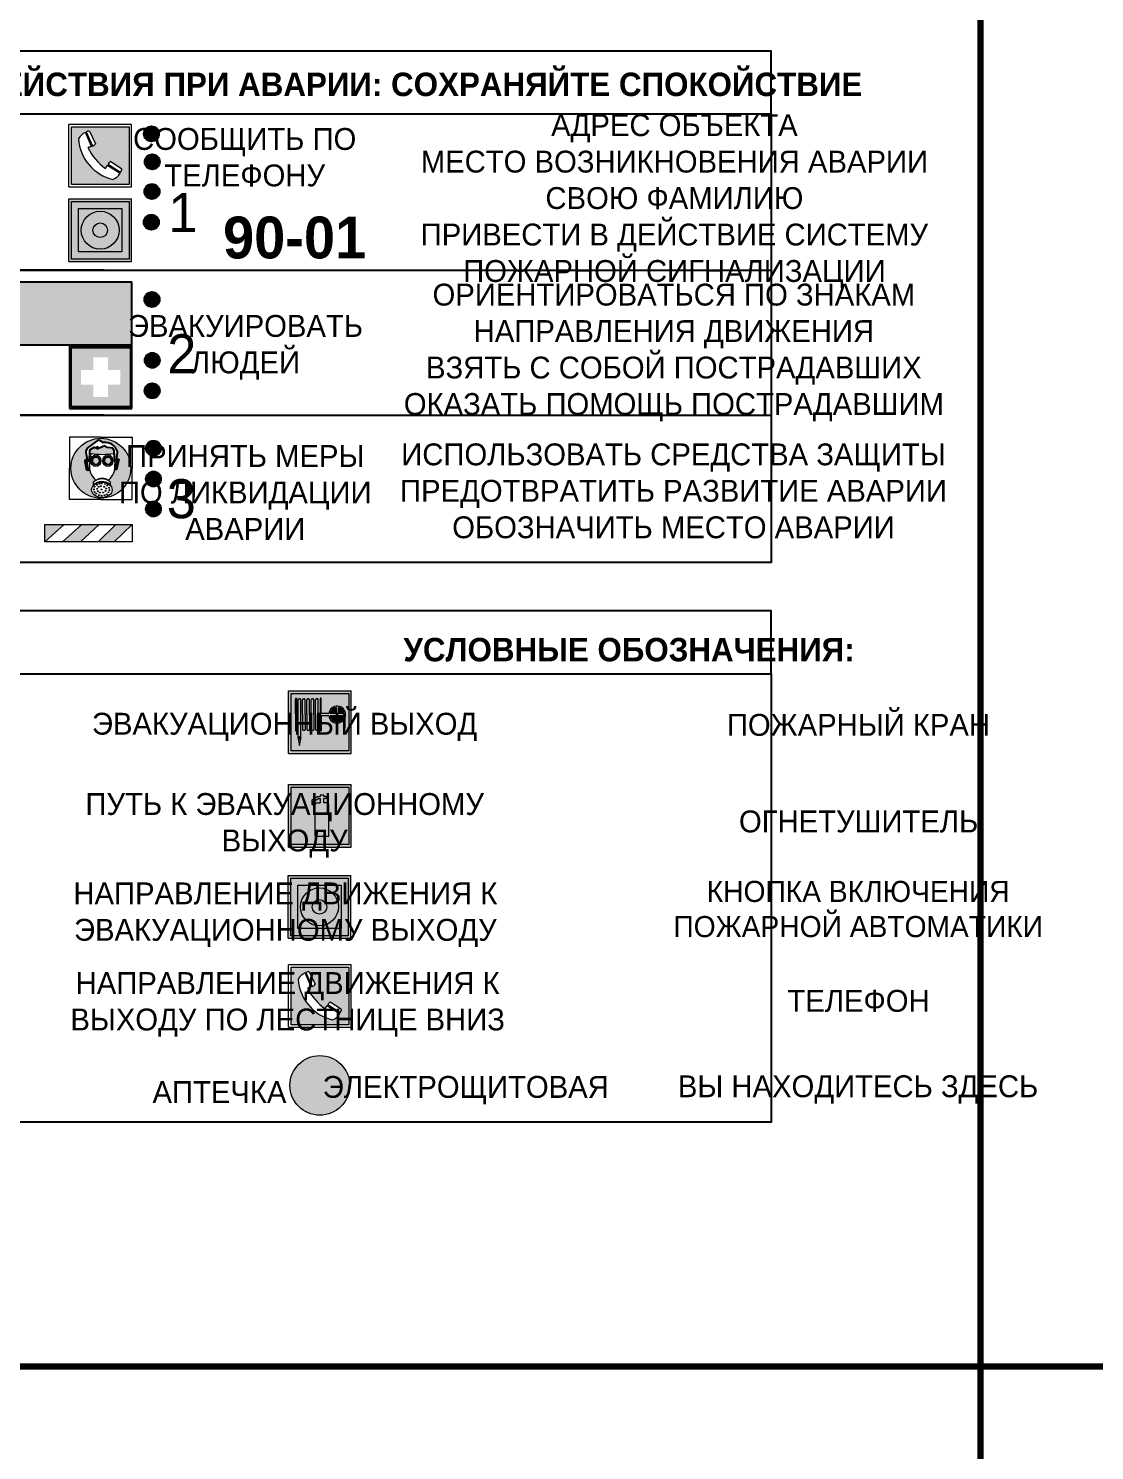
# Model space of a CAD drawing. Header units: millimetres. Extents: x 13114 to 67229, y 22859 to 38520.
# Drawn here: x 17636.8 to 17773.2, y 30883.4 to 31065.4 of the extents above; entities that cross this region are included whole.
import ezdxf

# ---------------------------------------------------------------- set-up
doc = ezdxf.new("R2010")
doc.units = ezdxf.units.MM
doc.styles.add('обычный', font='arial.ttf')

# ---------------------------------------------------------------- blocks, each defined once
blk = doc.blocks.new('A$C38D26F80')
h = blk.add_hatch(color=5)
h.dxf.hatch_style = 1
h.paths.add_polyline_path([(-8.77, -4.48, 1), (-0.19, -4.48, 1)])
h.paths.add_polyline_path([(-6.75, -3.58), (-6.75, -3.31), (-6.62, -3.22), (-6.5, -3.22), (-6.42, -3.3), (-6.39, -3.28), (-6.59, -2.23), (-6.59, -2.01), (-6.38, -1.58), (-4.76, -0.4), (-4.13, -0.79, -0.362848), (-2.1, -2.1, -0.201049), (-2.17, -2.48, 0.085434), (-2.26, -3.13), (-1.9, -3.16), (-2.25, -4.7), (-2.4, -4.59), (-2.43, -4.34), (-2.36, -4.34), (-2.14, -3.34), (-2.47, -3.42), (-2.58, -1.95), (-2.77, -1.58), (-3.58, -1.52), (-3.92, -1.26), (-5.05, -1.73), (-4.87, -1.39), (-5.41, -1.6), (-5.41, -1.46), (-6.13, -1.87), (-6.18, -3.5), (-6.56, -3.47), (-6.37, -4.59), (-6.16, -4.43), (-6.16, -4.66), (-6.36, -4.79), (-6.37, -4.8), (-6.51, -4.76)], flags=16)
h.paths.add_polyline_path([(-6.51, -4.76), (-6.36, -4.79), (-6.37, -4.8)], flags=0)
h.paths.add_polyline_path([(-5.92, -2.34, 0.089508), (-2.67, -2.35), (-2.48, -3.88, -0.268602), (-3.4, -6.18, 0.262449), (-5.2, -6.18, -0.268602), (-6.11, -3.88)], flags=16)
edge = h.paths.add_edge_path(flags=16)
edge.add_ellipse((-5.19, -3.41), major_axis=(0, 0.842), ratio=0.848992, start_angle=0, end_angle=360)
edge = h.paths.add_edge_path(flags=0)
edge.add_ellipse((-5.19, -3.39), major_axis=(0, 0.665), ratio=0.853798, start_angle=0, end_angle=360)
edge = h.paths.add_edge_path(flags=0)
edge.add_ellipse((-5.19, -3.4), major_axis=(0, 0.528), ratio=0.864094, start_angle=0, end_angle=360)
edge = h.paths.add_edge_path(flags=16)
edge.add_ellipse((-3.47, -3.4), major_axis=(0, 0.842), ratio=0.848992, start_angle=0, end_angle=360)
h.paths.add_polyline_path([(-3.13, -6.45), (-3.13, -6.84, 0.383174), (-5.57, -6.85), (-5.57, -6.49, -0.369952)], flags=16)
edge = h.paths.add_edge_path(flags=0)
edge.add_ellipse((-3.47, -3.39), major_axis=(0, 0.665), ratio=0.853798, start_angle=0, end_angle=360)
edge = h.paths.add_edge_path(flags=0)
edge.add_ellipse((-3.47, -3.4), major_axis=(0, 0.528), ratio=0.864094, start_angle=0, end_angle=360)
edge = h.paths.add_edge_path(flags=16)
edge.add_ellipse((-4.34, -7.57), major_axis=(-1.48, 0), ratio=0.744955, start_angle=0, end_angle=360)
h.paths.add_polyline_path([(-5.01, -6.85, -1), (-5.15, -6.85, -1)], flags=0)
h.paths.add_polyline_path([(-5.33, -7.14, -1), (-5.47, -7.14, -1)], flags=0)
h.paths.add_polyline_path([(-4.61, -6.71, -1), (-4.74, -6.71, -1)], flags=16)
h.paths.add_polyline_path([(-5.43, -7.51, -1), (-5.57, -7.51, -1)], flags=0)
h.paths.add_polyline_path([(-4.26, -6.67, -1), (-4.4, -6.67, -1)], flags=16)
h.paths.add_polyline_path([(-4.74, -7.14, -1), (-4.88, -7.14, -1)], flags=0)
h.paths.add_polyline_path([(-4.93, -7.43, -1), (-5.07, -7.43, -1)], flags=0)
h.paths.add_polyline_path([(-4.41, -7.07, -1), (-4.54, -7.07, -1)], flags=0)
h.paths.add_polyline_path([(-5.33, -7.87, -1), (-5.46, -7.87, -1)], flags=0)
h.paths.add_polyline_path([(-3.8, -6.71, -1), (-3.94, -6.71, -1)], flags=16)
h.paths.add_polyline_path([(-4.85, -7.78, -1), (-4.98, -7.78, -1)], flags=0)
h.paths.add_polyline_path([(-3.96, -7.14, -1), (-4.1, -7.14, -1)], flags=0)
h.paths.add_polyline_path([(-4.33, -7.53, -1), (-4.47, -7.53, -1)], flags=0)
h.paths.add_polyline_path([(-5.09, -8.12, -1), (-5.23, -8.12, -1)], flags=0)
h.paths.add_polyline_path([(-3.5, -6.94, -1), (-3.64, -6.94, -1)], flags=0)
h.paths.add_polyline_path([(-4.54, -7.97, -1), (-4.68, -7.97, -1)], flags=0)
h.paths.add_polyline_path([(-3.66, -7.39, -1), (-3.8, -7.39, -1)], flags=0)
h.paths.add_polyline_path([(-4.73, -8.35, -1), (-4.86, -8.35, -1)], flags=0)
h.paths.add_polyline_path([(-4.09, -7.96, -1), (-4.23, -7.96, -1)], flags=0)
h.paths.add_polyline_path([(-3.77, -7.74, -1), (-3.91, -7.74, -1)], flags=0)
h.paths.add_polyline_path([(-3.22, -7.27, -1), (-3.35, -7.27, -1)], flags=0)
h.paths.add_polyline_path([(-4.34, -8.4, -1), (-4.47, -8.4, -1)], flags=0)
h.paths.add_polyline_path([(-3.16, -7.61, -1), (-3.3, -7.61, -1)], flags=0)
h.paths.add_polyline_path([(-3.9, -8.35, -1), (-4.04, -8.35, -1)], flags=0)
h.paths.add_polyline_path([(-3.32, -7.91, -1), (-3.46, -7.91, -1)], flags=0)
h.paths.add_polyline_path([(-3.55, -8.23, -1), (-3.69, -8.23, -1)], flags=0)
at = {"color": 5, "lineweight": 5}
for p, q in [((-4.48, 0), (-8.96, 0)), ((-8.96, 0), (-8.96, -4.48)), ((-4.48, 0), (0, 0)), ((0, 0), (0, -4.48)), ((-6.59, -2.01), (-6.38, -1.58)), ((-6.59, -2.23), (-6.59, -2.01)), ((-6.38, -1.58), (-4.76, -0.4)), ((-6.13, -1.87), (-6.18, -3.5)), ((-5.41, -1.46), (-6.13, -1.87)), ((-4.87, -1.39), (-5.41, -1.6)), ((-5.41, -1.6), (-5.41, -1.46)), ((-3.92, -1.26), (-5.05, -1.73)), ((-5.05, -1.73), (-4.87, -1.39)), ((-4.76, -0.4), (-4.13, -0.79)), ((-3.58, -1.52), (-3.92, -1.26)), ((-2.77, -1.58), (-3.58, -1.52)), ((-2.58, -1.95), (-2.77, -1.58)), ((-2.47, -3.42), (-2.58, -1.95)), ((-6.75, -3.31), (-6.62, -3.22)), ((-6.75, -3.58), (-6.75, -3.31)), ((-6.51, -4.76), (-6.75, -3.58)), ((-6.62, -3.22), (-6.5, -3.22)), ((-6.39, -3.28), (-6.59, -2.23)), ((-6.18, -3.5), (-6.56, -3.47)), ((-6.56, -3.47), (-6.37, -4.59)), ((-6.5, -3.22), (-6.42, -3.3)), ((-6.42, -3.3), (-6.39, -3.28)), ((-5.92, -2.34), (-6.11, -3.88)), ((-2.67, -2.34), (-2.48, -3.88)), ((-2.14, -3.34), (-2.47, -3.42)), ((-2.36, -4.34), (-2.14, -3.34)), ((-1.9, -3.16), (-2.26, -3.13)), ((-2.25, -4.7), (-1.9, -3.16)), ((-8.96, -8.96), (-8.96, -4.48)), ((-6.37, -4.8), (-6.51, -4.76)), ((-6.37, -4.59), (-6.16, -4.43)), ((-6.16, -4.66), (-6.37, -4.8)), ((-6.16, -4.43), (-6.16, -4.66)), ((-2.43, -4.34), (-2.4, -4.59)), ((-2.43, -4.34), (-2.36, -4.34)), ((-2.4, -4.59), (-2.25, -4.7)), ((0, -8.96), (0, -4.48)), ((-5.57, -6.49), (-5.57, -6.85)), ((-3.13, -6.45), (-3.13, -6.84)), ((-4.48, -8.96), (-8.96, -8.96)), ((-4.48, -8.96), (0, -8.96))]:
    blk.add_line(p, q, dxfattribs=at)
at = {"color": 5}
for p, q in [((-6.59, -2.01), (-6.38, -1.58)), ((-6.59, -2.23), (-6.59, -2.01)), ((-6.38, -1.58), (-4.76, -0.4)), ((-6.13, -1.87), (-6.18, -3.5)), ((-5.41, -1.46), (-6.13, -1.87)), ((-4.87, -1.39), (-5.41, -1.6)), ((-5.41, -1.6), (-5.41, -1.46)), ((-3.92, -1.26), (-5.05, -1.73)), ((-5.05, -1.73), (-4.87, -1.39)), ((-4.76, -0.4), (-4.13, -0.79)), ((-3.58, -1.52), (-3.92, -1.26)), ((-2.77, -1.58), (-3.58, -1.52)), ((-2.58, -1.95), (-2.77, -1.58)), ((-2.47, -3.42), (-2.58, -1.95)), ((-6.75, -3.31), (-6.62, -3.22)), ((-6.75, -3.58), (-6.75, -3.31)), ((-6.51, -4.76), (-6.75, -3.58)), ((-6.62, -3.22), (-6.5, -3.22)), ((-6.39, -3.28), (-6.59, -2.23)), ((-6.18, -3.5), (-6.56, -3.47)), ((-6.56, -3.47), (-6.37, -4.59)), ((-6.5, -3.22), (-6.42, -3.3)), ((-6.42, -3.3), (-6.39, -3.28)), ((-2.14, -3.34), (-2.47, -3.42)), ((-2.36, -4.34), (-2.14, -3.34)), ((-2.26, -3.13), (-1.9, -3.16)), ((-1.9, -3.16), (-2.25, -4.7)), ((-6.37, -4.8), (-6.51, -4.76)), ((-6.36, -4.79), (-6.51, -4.76)), ((-6.37, -4.59), (-6.16, -4.43)), ((-6.16, -4.66), (-6.37, -4.8)), ((-6.16, -4.66), (-6.36, -4.79)), ((-6.16, -4.43), (-6.16, -4.66)), ((-2.4, -4.59), (-2.43, -4.34)), ((-2.43, -4.34), (-2.36, -4.34)), ((-2.25, -4.7), (-2.4, -4.59))]:
    blk.add_line(p, q, dxfattribs=at)
at = {"color": 5, "lineweight": 5}
for centre, radius in [((-4.48, -4.48), 4.29), ((-5.5, -7.51), 0.0678), ((-5.4, -7.14), 0.0678), ((-5.4, -7.87), 0.0678), ((-5.16, -8.12), 0.0678), ((-5.08, -6.85), 0.0678), ((-5, -7.43), 0.0678), ((-4.91, -7.78), 0.0678), ((-4.81, -7.14), 0.0678), ((-4.67, -6.71), 0.0678), ((-4.61, -7.97), 0.0678), ((-4.47, -7.07), 0.0678), ((-4.4, -7.53), 0.0678), ((-4.33, -6.67), 0.0678), ((-4.16, -7.96), 0.0678), ((-4.03, -7.14), 0.0678), ((-3.87, -6.71), 0.0678), ((-3.84, -7.74), 0.0678), ((-3.73, -7.39), 0.0678), ((-3.57, -6.94), 0.0678), ((-3.39, -7.91), 0.0678), ((-3.28, -7.27), 0.0678), ((-3.23, -7.61), 0.0678), ((-4.79, -8.35), 0.0678), ((-4.4, -8.4), 0.0678), ((-3.97, -8.35), 0.0678), ((-3.62, -8.23), 0.0678)]:
    blk.add_circle(centre, radius, dxfattribs=at)
at = {"color": 5}
for centre, radius, start, end in [((-3.89, -2.66), 1.88, 17.387, 97.1599), ((-0.35, -3.07), 1.91, 162.2553, 181.7878), ((-2.6, -2.2), 0.511, 326.3906, 11.8614)]:
    blk.add_arc(centre, radius, start, end, dxfattribs=at)
at = {"color": 5, "lineweight": 5}
for centre, radius, start, end in [((-3.66, -4.24), 2.47, 171.573, 231.7124), ((-4.28, 6.66), 9.15, 259.6987, 280.1569), ((-4.93, -4.24), 2.47, 308.2876, 8.427), ((-0.47, -3.05), 1.79, 161.5846, 182.4584), ((-2.6, -2.2), 0.513, 326.4781, 11.7739), ((-4.33, -7.88), 1.87, 50.358, 131.5662), ((-4.3, -7.78), 1.83, 60.5889, 119.4111), ((-4.34, -8.2), 1.82, 48.4943, 132.3565)]:
    blk.add_arc(centre, radius, start, end, dxfattribs=at)
for centre, major_axis, ratio in [((-5.19, -3.41), (0, 0.842), 0.848992), ((-5.19, -3.39), (0, 0.665), 0.853798), ((-5.19, -3.4), (0, 0.528), 0.864094), ((-3.47, -3.4), (0, 0.842), 0.848992), ((-3.47, -3.39), (0, 0.665), 0.853798), ((-3.47, -3.4), (0, 0.528), 0.864094), ((-4.34, -7.57), (-1.48, 0), 0.744955)]:
    blk.add_ellipse(centre, major_axis=major_axis, ratio=ratio, dxfattribs=at)
blk = doc.blocks.new('A$C47DD6509')
at = {"lineweight": 5}
for points in [[(-8.69, 0), (-11.19, 0), (-11.19, -2.22)], [(-4.22, 0), (-6.45, 0), (-8.91, -2.22), (-6.61, -2.22)], [(0, 0), (-2.09, 0), (-4.36, -2.22), (-2.29, -2.22)]]:
    blk.add_hatch(color=242, dxfattribs=at).paths.add_polyline_path(points)
at = {"color": 242, "lineweight": 5}
for p, q in [((-11.19, -2.22), (-8.69, 0)), ((-11.19, -2.22), (-11.19, 0)), ((-11.19, 0), (-8.69, 0)), ((-11.19, 0), (0, 0)), ((-8.91, -2.22), (-6.45, 0)), ((-6.61, -2.22), (-4.22, 0)), ((-4.36, -2.22), (-2.09, 0)), ((-2.29, -2.22), (0, 0)), ((0, 0), (0, -2.22)), ((0, -2.22), (-11.19, -2.22))]:
    blk.add_line(p, q, dxfattribs=at)
blk = doc.blocks.new('A$C32E8229D')
at = {"true_color": 0xffffff}
blk.add_hatch(color=7, dxfattribs=at).paths.add_polyline_path([(0, 0), (0, -8), (16, -8), (16, 0)])
h = blk.add_hatch(color=126)
h.paths.add_polyline_path([(0.2, -0.2), (15.8, -0.2), (15.8, -7.8), (0.2, -7.8)])
h.paths.add_polyline_path([(13.49, -2.05), (12.08, -2.05), (11.37, -2.63, 0.162397), (11.29, -2.84), (11.29, -3.63), (10.35, -3.63), (10.35, -4.05), (11.68, -4.05), (11.68, -3.48), (12.26, -4.28), (11.29, -5.1), (11.29, -6.78), (11.85, -6.78), (11.85, -5.44), (12.8, -4.64), (12.8, -5.94), (14.46, -5.94), (14.46, -5.39), (13.45, -5.39), (13.45, -3.97), (12.46, -2.59), (13.15, -2.59), (13.69, -3.34), (14.18, -3)], flags=16)
h.paths.add_polyline_path([(10.74, -1.82, 1), (11.8, -1.82, 1)], flags=16)
h.paths.add_polyline_path([(9.39, -3.59), (5.99, -3.59), (6.56, -3.03), (5.91, -3.03), (5.1, -3.83), (5.91, -4.64), (6.56, -4.64), (5.99, -4.09), (9.39, -4.09)], flags=16)
h.paths.add_polyline_path([(4.29, -1.08), (1.72, -1.08), (1.72, -6.6), (4.29, -6.6)], flags=16)
at = {"color": 126}
blk.add_lwpolyline([(16, -8), (0, -8), (0, 0), (16, 0)], close=True, dxfattribs=at)
blk = doc.blocks.new('A$C18900ED3')
h = blk.add_hatch(color=126)
h.paths.add_polyline_path([(-0.18, -0.18), (-7.02, -0.18), (-7.02, -7.02), (-0.18, -7.02)])
h.paths.add_polyline_path([(-5.89, -4.46), (-5.89, -2.77), (-4.46, -2.77), (-4.46, -1.31), (-2.77, -1.31), (-2.77, -2.77), (-1.33, -2.77), (-1.33, -4.46), (-2.77, -4.46), (-2.77, -5.89), (-4.46, -5.89), (-4.46, -4.46)], flags=16)
at = {"color": 126}
for p, q in [((-7.2, 0), (-7.2, -7.2)), ((0, 0), (-7.2, 0)), ((0, -7.2), (0, 0)), ((-7.02, -7.02), (-7.02, -0.18)), ((-7.02, -0.18), (-0.18, -0.18)), ((-0.18, -0.18), (-0.18, -7.02)), ((-7.2, -7.2), (0, -7.2)), ((-0.18, -7.02), (-7.02, -7.02))]:
    blk.add_line(p, q, dxfattribs=at)
blk = doc.blocks.new('A$C456E1F9C')
at = {"lineweight": 5}
h = blk.add_hatch(color=242, dxfattribs=at)
h.paths.add_polyline_path([(0.51, -1.47), (0.51, -13.26), (12.29, -13.26), (12.29, -1.47)])
h.paths.add_polyline_path([(5.42, -4.95, -0.254479), (4.78, -5.4), (3.52, -2.53, -0.209735), (4.23, -2.4)], flags=16)
h.paths.add_polyline_path([(8.53, -8.6), (10.87, -10.17), (10.54, -10.76), (8.03, -9.13, -0.192251)], flags=16)
h.paths.add_polyline_path([(4.61, -5.49, 0.005518), (3.87, -5.72, 0.128647), (7.49, -10.01, 0.00809), (7.83, -9.33), (10.47, -10.97, -0.16736), (8.99, -12.25, -0.327862), (1.95, -3.95, -0.166952), (3.36, -2.62)], flags=16)
at = {"color": 242, "lineweight": 5}
for p, q in [((0, -13.77), (0, -0.97)), ((12.8, -0.97), (0, -0.97)), ((4.61, -5.49), (3.36, -2.62)), ((3.52, -2.53), (4.78, -5.4)), ((4.23, -2.4), (5.42, -4.95)), ((12.8, -13.77), (12.8, -0.97)), ((10.81, -10.12), (8.53, -8.6)), ((7.83, -9.33), (10.47, -10.97)), ((8.03, -9.13), (10.54, -10.76)), ((10.54, -10.76), (10.8, -10.3)), ((10.8, -10.3), (10.81, -10.12)), ((0, -13.77), (12.8, -13.77))]:
    blk.add_line(p, q, dxfattribs=at)
blk.add_lwpolyline([(0.51, -1.47), (12.29, -1.47), (12.29, -13.26), (0.51, -13.26)], close=True, dxfattribs=at)
for centre, radius, start, end in [((4.59, -5.34), 2.99, 114.2845, 152.1974), ((4.02, -3.27), 0.891, 76.3284, 123.7092), ((11.12, -3.31), 9.19, 183.9915, 256.6009), ((14.98, -39.1), 35.17, 107.1487, 108.4135), ((13.86, -0.94), 11.08, 205.5536, 234.8762), ((4.68, -4.59), 0.824, 276.9621, 334.0723), ((8.94, -9.5), 0.989, 114.4092, 157.9388), ((-13.31, 0.8), 23.44, 332.5487, 334.4027), ((7.87, -9.46), 3, 291.9291, 329.9329)]:
    blk.add_arc(centre, radius, start, end, dxfattribs=at)
blk = doc.blocks.new('A$C54414219')
at = {"true_color": 0xffffff}
h = blk.add_hatch(color=7, dxfattribs=at)
h.paths.add_polyline_path([(2.39, -9.45), (2.39, -18.3), (11.23, -18.3), (11.23, -9.45)], flags=0)
h.paths.add_polyline_path([(10.71, -13.87, -1), (2.92, -13.87, -1)], flags=0)
h.paths.add_polyline_path([(8.3, -13.87, -1), (5.33, -13.87, -1)], flags=0)
h.paths.add_polyline_path([(0.41, -7.47), (0.41, -20.27), (13.21, -20.27), (13.21, -7.47)])
h.paths.add_polyline_path([(0.92, -19.77), (12.71, -19.77), (12.71, -7.98), (0.92, -7.98)], flags=16)
h.paths.add_polyline_path([(11.23, -9.45), (11.23, -18.3), (2.39, -18.3), (2.39, -9.45)], flags=0)
at = {"lineweight": 5}
h = blk.add_hatch(color=242, dxfattribs=at)
h.paths.add_polyline_path([(12.71, -7.98), (0.92, -7.98), (0.92, -19.77), (12.71, -19.77)])
h.paths.add_polyline_path([(11.23, -18.3), (2.39, -18.3), (2.39, -9.45), (11.23, -9.45)], flags=16)
h.paths.add_polyline_path([(10.71, -13.87, -1), (2.92, -13.87, -1)], flags=0)
h.paths.add_polyline_path([(8.3, -13.87, -1), (5.33, -13.87, -1)], flags=0)
at = {"true_color": 0xffffff}
h = blk.add_hatch(color=7, dxfattribs=at)
h.paths.add_polyline_path([(2.39, -9.45), (2.39, -18.3), (11.23, -18.3), (11.23, -9.45)])
h.paths.add_polyline_path([(10.71, -13.87, -1), (2.92, -13.87, -1)], flags=16)
h.paths.add_polyline_path([(8.3, -13.87, -1), (5.33, -13.87, -1)], flags=0)
at = {"lineweight": 5}
h = blk.add_hatch(color=242, dxfattribs=at)
h.paths.add_polyline_path([(2.92, -13.87, 1), (10.71, -13.87, 1)])
h.paths.add_polyline_path([(8.3, -13.87, -1), (5.33, -13.87, -1)], flags=16)
at = {"color": 242, "lineweight": 5}
for p, q in [((0.41, -20.27), (0.41, -7.47)), ((0.41, -7.47), (13.21, -7.47)), ((0.41, -7.47), (13.21, -7.47)), ((13.21, -20.27), (13.21, -7.47)), ((0.41, -20.27), (13.21, -20.27))]:
    blk.add_line(p, q, dxfattribs=at)
for points in [[(0.92, -7.98), (12.71, -7.98), (12.71, -19.77), (0.92, -19.77)], [(2.39, -9.45), (11.23, -9.45), (11.23, -18.3), (2.39, -18.3)]]:
    blk.add_lwpolyline(points, close=True, dxfattribs=at)
for radius in [3.89, 1.49]:
    blk.add_circle((6.81, -13.87), radius, dxfattribs=at)
blk = doc.blocks.new('A$C37112FD5')
at = {"true_color": 0xf5f5ff}
h = blk.add_hatch(color=7, dxfattribs=at)
h.dxf.hatch_style = 1
h.paths.add_polyline_path([(12.8, -7.4), (0, -7.4), (0, -20.2), (12.8, -20.2)])
h.paths.add_polyline_path([(12.29, -7.91), (12.29, -19.69), (0.51, -19.69), (0.51, -7.91)], flags=16)
h.paths.add_polyline_path([(4.98, -9.04, -0.42597), (5.17, -9.22), (5.17, -12.25), (5.17, -15.29, -0.432244), (4.98, -15.47), (4.83, -15.47, -0.42597), (4.64, -15.29), (4.64, -12.25), (4.64, -9.22, -0.432244), (4.83, -9.04)], flags=0)
h.paths.add_polyline_path([(4.28, -9.22), (4.28, -12.25), (4.28, -15.29, -0.432244), (4.09, -15.47), (3.94, -15.47, -0.42597), (3.75, -15.29), (3.75, -12.25), (3.75, -9.22, -0.432244), (3.94, -9.04), (4.09, -9.04, -0.42597)], flags=0)
h.paths.add_polyline_path([(5.72, -9.04), (5.87, -9.04, -0.42597), (6.06, -9.22), (6.06, -12.25), (6.06, -15.29, -0.432244), (5.87, -15.47), (5.72, -15.47, -0.42597), (5.53, -15.29), (5.53, -12.25), (5.53, -9.22, -0.432244)], flags=0)
h.paths.add_polyline_path([(6.42, -8.9), (6.5, -8.9, -0.42597), (6.69, -9.08), (6.69, -12.03), (8.21, -12.03, -15.824349), (8.21, -12.47), (6.69, -12.47), (6.69, -15.42, -0.432244), (6.5, -15.6), (6.42, -15.6)], flags=0)
h.paths.add_polyline_path([(3.39, -9.22), (3.39, -12.25), (3.39, -15.29, -0.432244), (3.2, -15.47), (3.05, -15.47, -0.42597), (2.85, -15.29), (2.85, -12.25), (2.85, -9.22, -0.432244), (3.05, -9.04), (3.2, -9.04, -0.42597)], flags=0)
h.paths.add_polyline_path([(2.5, -9.22), (2.5, -16.71), (1.96, -16.71), (1.96, -9.22, -0.432244), (2.15, -9.04), (2.31, -9.04, -0.42597)], flags=0)
h.paths.add_polyline_path([(1.61, -8.9), (1.61, -15.6), (1.57, -15.6, -0.42597), (1.37, -15.42), (1.37, -12.03), (1.37, -9.09, -0.432244), (1.57, -8.9)], flags=0)
h.paths.add_polyline_path([(9.76, -10.81), (9.76, -12.03), (8.49, -12.03, -0.336371)], flags=0)
h.paths.add_polyline_path([(8.49, -12.47), (9.76, -12.47), (9.76, -13.7, -0.336371)], flags=0)
h.paths.add_polyline_path([(10.11, -10.81, -0.336371), (11.38, -12.03), (10.11, -12.03)], flags=0)
h.paths.add_polyline_path([(10.11, -12.47), (11.38, -12.47, -0.336371), (10.11, -13.7)], flags=0)
h.paths.add_polyline_path([(2.5, -16.84), (2.5, -17.05), (1.97, -17.05), (1.97, -16.84)], flags=0)
h.paths.add_polyline_path([(2.5, -17.24, -0.033778), (2.24, -18.6, -0.033778), (1.97, -17.24)], flags=0)
h = blk.add_hatch(color=242)
h.dxf.hatch_style = 1
h.paths.add_polyline_path([(12.29, -7.91), (0.51, -7.91), (0.51, -19.69), (12.29, -19.69)])
h.paths.add_polyline_path([(6.42, -15.6), (6.42, -8.9), (6.5, -8.9, -0.42597), (6.69, -9.08), (6.69, -12.03), (8.21, -12.03, -15.824349), (8.21, -12.47), (6.69, -12.47), (6.69, -15.42, -0.432244), (6.5, -15.6)], flags=16)
h.paths.add_polyline_path([(5.87, -15.47), (5.72, -15.47, -0.42597), (5.53, -15.29), (5.53, -12.25), (5.53, -9.22, -0.432244), (5.72, -9.04), (5.87, -9.04, -0.42597), (6.06, -9.22), (6.06, -12.25), (6.06, -15.29, -0.432244)], flags=16)
h.paths.add_polyline_path([(4.98, -15.47), (4.83, -15.47, -0.42597), (4.64, -15.29), (4.64, -12.25), (4.64, -9.22, -0.432244), (4.83, -9.04), (4.98, -9.04, -0.42597), (5.17, -9.22), (5.17, -12.25), (5.17, -15.29, -0.432244)], flags=16)
h.paths.add_polyline_path([(4.09, -15.47), (3.94, -15.47, -0.42597), (3.75, -15.29), (3.75, -12.25), (3.75, -9.22, -0.432244), (3.94, -9.04), (4.09, -9.04, -0.42597), (4.28, -9.22), (4.28, -12.25), (4.28, -15.29, -0.432244)], flags=16)
h.paths.add_polyline_path([(3.2, -15.47), (3.05, -15.47, -0.42597), (2.85, -15.29), (2.85, -12.25), (2.85, -9.22, -0.432244), (3.05, -9.04), (3.2, -9.04, -0.42597), (3.39, -9.22), (3.39, -12.25), (3.39, -15.29, -0.432244)], flags=16)
h.paths.add_polyline_path([(2.5, -17.05), (1.97, -17.05), (1.97, -16.84), (2.5, -16.84)], flags=16)
h.paths.add_polyline_path([(2.5, -17.24, -0.033778), (2.24, -18.6, -0.033778), (1.97, -17.24)], flags=16)
h.paths.add_polyline_path([(2.5, -16.71), (1.96, -16.71), (1.96, -9.22, -0.432244), (2.15, -9.04), (2.31, -9.04, -0.42597), (2.5, -9.22)], flags=16)
h.paths.add_polyline_path([(1.61, -15.6), (1.57, -15.6, -0.42597), (1.37, -15.42), (1.37, -12.03), (1.37, -9.09, -0.432244), (1.57, -8.9), (1.61, -8.9)], flags=16)
h.paths.add_polyline_path([(8.49, -12.47), (9.76, -12.47), (9.76, -13.7, -0.336371)], flags=0)
h.paths.add_polyline_path([(10.11, -13.7), (10.11, -12.47), (11.38, -12.47, -0.336371)], flags=0)
h.paths.add_polyline_path([(8.49, -12.03, -0.336371), (9.76, -10.81), (9.76, -12.03)], flags=0)
h.paths.add_polyline_path([(10.11, -12.03), (10.11, -10.81, -0.336371), (11.38, -12.03)], flags=0)
h = blk.add_hatch(color=7, dxfattribs=at)
h.dxf.hatch_style = 1
h.paths.add_polyline_path([(1.61, -8.9), (1.57, -8.9, 0.432244), (1.37, -9.09), (1.37, -12.03), (1.37, -15.42, 0.42597), (1.57, -15.6), (1.61, -15.6)])
h.paths.add_polyline_path([(2.5, -9.22, 0.42597), (2.31, -9.04), (2.15, -9.04, 0.432244), (1.96, -9.22), (1.96, -16.71), (2.5, -16.71)])
h.paths.add_polyline_path([(2.5, -16.84), (1.97, -16.84), (1.97, -17.05), (2.5, -17.05)])
h.paths.add_polyline_path([(2.5, -17.24), (1.97, -17.24, 0.033778), (2.24, -18.6, 0.033778)])
h.paths.add_polyline_path([(3.39, -12.25), (3.39, -9.22, 0.42597), (3.2, -9.04), (3.05, -9.04, 0.432244), (2.85, -9.22), (2.85, -12.25), (2.85, -15.29, 0.42597), (3.05, -15.47), (3.2, -15.47, 0.432244), (3.39, -15.29)])
h.paths.add_polyline_path([(4.28, -12.25), (4.28, -9.22, 0.42597), (4.09, -9.04), (3.94, -9.04, 0.432244), (3.75, -9.22), (3.75, -12.25), (3.75, -15.29, 0.42597), (3.94, -15.47), (4.09, -15.47, 0.432244), (4.28, -15.29)])
h.paths.add_polyline_path([(5.17, -12.25), (5.17, -9.22, 0.42597), (4.98, -9.04), (4.83, -9.04, 0.432244), (4.64, -9.22), (4.64, -12.25), (4.64, -15.29, 0.42597), (4.83, -15.47), (4.98, -15.47, 0.432244), (5.17, -15.29)])
h.paths.add_polyline_path([(6.06, -12.25), (6.06, -9.22, 0.42597), (5.87, -9.04), (5.72, -9.04, 0.432244), (5.53, -9.22), (5.53, -12.25), (5.53, -15.29, 0.42597), (5.72, -15.47), (5.87, -15.47, 0.432244), (6.06, -15.29)])
h.paths.add_polyline_path([(6.69, -12.47), (8.21, -12.47, 15.824349), (8.21, -12.03), (6.69, -12.03), (6.69, -9.08, 0.42597), (6.5, -8.9), (6.42, -8.9), (6.42, -15.6), (6.5, -15.6, 0.432244), (6.69, -15.42)])
h.paths.add_polyline_path([(8.49, -12.47), (9.76, -12.47), (9.76, -13.7, -0.336371)], flags=16)
h.paths.add_polyline_path([(8.49, -12.03, -0.336371), (9.76, -10.81), (9.76, -12.03)], flags=16)
h.paths.add_polyline_path([(10.11, -12.47), (11.38, -12.47, -0.336371), (10.11, -13.7)], flags=16)
h.paths.add_polyline_path([(10.11, -12.03), (10.11, -10.81, -0.336371), (11.38, -12.03)], flags=16)
h = blk.add_hatch(color=242)
h.dxf.hatch_style = 1
h.paths.add_polyline_path([(9.76, -10.81, 0.336371), (8.49, -12.03), (9.76, -12.03)])
h.paths.add_polyline_path([(10.11, -10.81), (10.11, -12.03), (11.38, -12.03, 0.336371)])
h.paths.add_polyline_path([(11.38, -12.47), (10.11, -12.47), (10.11, -13.7, 0.336371)])
h.paths.add_polyline_path([(9.76, -12.47), (8.49, -12.47, 0.336371), (9.76, -13.7)])
at = {"color": 242, "lineweight": 5}
for p, q in [((0, -20.2), (0, -7.4)), ((0, -7.4), (12.8, -7.4)), ((12.8, -20.2), (12.8, -7.4)), ((1.37, -12.03), (1.37, -9.08)), ((1.57, -8.9), (1.61, -8.9)), ((1.61, -8.9), (1.61, -15.6)), ((1.96, -16.71), (1.96, -9.22)), ((2.15, -9.04), (2.31, -9.04)), ((2.5, -16.71), (2.5, -9.22)), ((2.85, -12.25), (2.85, -9.22)), ((3.05, -9.04), (3.2, -9.04)), ((3.39, -12.25), (3.39, -9.22)), ((3.75, -12.25), (3.75, -9.22)), ((3.94, -9.04), (4.09, -9.04)), ((4.28, -12.25), (4.28, -9.22)), ((4.64, -12.25), (4.64, -9.22)), ((4.83, -9.04), (4.98, -9.04)), ((5.17, -12.25), (5.17, -9.22)), ((5.53, -12.25), (5.53, -9.22)), ((5.72, -9.04), (5.87, -9.04)), ((6.06, -12.25), (6.06, -9.22)), ((6.42, -8.9), (6.42, -15.6)), ((6.5, -8.9), (6.42, -8.9)), ((6.69, -12.03), (6.69, -9.08)), ((9.76, -10.81), (9.76, -12.03)), ((10.11, -10.81), (10.11, -12.03)), ((1.37, -12.03), (1.37, -15.42)), ((2.85, -12.25), (2.85, -15.29)), ((3.39, -12.25), (3.39, -15.29)), ((3.75, -12.25), (3.75, -15.29)), ((4.28, -12.25), (4.28, -15.29)), ((4.64, -12.25), (4.64, -15.29)), ((5.17, -12.25), (5.17, -15.29)), ((5.53, -12.25), (5.53, -15.29)), ((6.06, -12.25), (6.06, -15.29)), ((8.21, -12.03), (6.69, -12.03)), ((8.21, -12.47), (6.69, -12.47)), ((6.69, -12.47), (6.69, -15.42)), ((9.76, -12.03), (8.49, -12.03)), ((9.76, -12.47), (8.49, -12.47)), ((9.76, -12.47), (9.76, -13.7)), ((11.38, -12.03), (10.11, -12.03)), ((11.38, -12.47), (10.11, -12.47)), ((10.11, -12.47), (10.11, -13.7)), ((1.57, -15.6), (1.61, -15.6)), ((1.96, -16.71), (2.5, -16.71)), ((1.97, -16.84), (2.5, -16.84)), ((1.97, -17.05), (1.97, -16.84)), ((2.5, -17.05), (1.97, -17.05)), ((1.97, -17.24), (2.5, -17.24)), ((2.5, -16.84), (2.5, -17.05)), ((3.05, -15.47), (3.2, -15.47)), ((3.94, -15.47), (4.09, -15.47)), ((4.83, -15.47), (4.98, -15.47)), ((5.72, -15.47), (5.87, -15.47)), ((6.42, -15.6), (6.5, -15.6)), ((0, -20.2), (12.8, -20.2))]:
    blk.add_line(p, q, dxfattribs=at)
blk.add_lwpolyline([(0.51, -7.91), (12.29, -7.91), (12.29, -19.69), (0.51, -19.69)], close=True, dxfattribs=at)
for centre, radius, start, end in [((1.56, -9.09), 0.182, 87.1027, 180.6071), ((2.15, -9.22), 0.182, 87.1027, 180.6071), ((2.32, -9.22), 0.182, 359.3929, 92.8973), ((3.04, -9.22), 0.182, 87.1027, 180.6071), ((3.21, -9.22), 0.182, 359.3929, 92.8973), ((3.93, -9.22), 0.182, 87.1027, 180.6071), ((4.1, -9.22), 0.182, 359.3929, 92.8973), ((4.82, -9.22), 0.182, 87.1027, 180.6071), ((4.99, -9.22), 0.182, 359.3929, 92.8973), ((5.71, -9.22), 0.182, 87.1027, 180.6071), ((5.88, -9.22), 0.182, 359.3929, 92.8973), ((6.51, -9.09), 0.182, 359.3929, 92.8973), ((9.93, -12.25), 1.74, 187.2319, 172.7681), ((9.93, -12.25), 1.46, 96.9927, 171.3585), ((9.93, -12.25), 1.46, 8.6415, 83.0073), ((9.93, -12.25), 1.46, 188.6415, 263.0073), ((9.93, -12.25), 1.46, 276.9927, 351.3585), ((1.56, -15.42), 0.182, 179.3929, 272.8973), ((12.17, -15.98), 10.27, 187.041, 194.7793), ((-7.7, -15.98), 10.27, 345.2207, 352.959), ((3.04, -15.29), 0.182, 179.3929, 272.8973), ((3.21, -15.29), 0.182, 267.1027, 0.6071), ((3.93, -15.29), 0.182, 179.3929, 272.8973), ((4.1, -15.29), 0.182, 267.1027, 0.6071), ((4.82, -15.29), 0.182, 179.3929, 272.8973), ((4.99, -15.29), 0.182, 267.1027, 0.6071), ((5.71, -15.29), 0.182, 179.3929, 272.8973), ((5.88, -15.29), 0.182, 267.1027, 0.6071), ((6.51, -15.42), 0.182, 267.1027, 0.6071)]:
    blk.add_arc(centre, radius, start, end, dxfattribs=at)
blk = doc.blocks.new('A$C7B8C2D5B')
at = {"lineweight": 0}
h = blk.add_hatch(color=5, dxfattribs=at)
h.dxf.hatch_style = 1
h.paths.add_polyline_path([(1.397, -3.024, 1), (-2.112, -3.024, 1)])
at = {"color": 5, "lineweight": 0}
blk.add_circle((-0.358, -3.024), 1.755, dxfattribs=at)
blk = doc.blocks.new('A$C3AD82952')
at = {"true_color": 0xf5f5ff}
h = blk.add_hatch(color=7, dxfattribs=at)
h.dxf.hatch_style = 1
h.paths.add_polyline_path([(8.21, 8.73, 0.414214), (7.89, 9.05), (7.22, 9.05), (7.22, 9.92), (7.59, 9.92, 1), (7.57, 10.36), (7.22, 10.36), (7.22, 10.6), (6.43, 10.6), (6.43, 10.36), (6.01, 10.36), (4.74, 9.59), (4.74, 8.69), (4.98, 8.73), (4.98, 9.26), (6.12, 9.91), (6.43, 9.91), (6.43, 9.05), (5.76, 9.05, 0.414214), (5.44, 8.73), (5.44, 2.2), (8.21, 2.2)], flags=0)
h.paths.add_polyline_path([(12.8, 12.8), (0, 12.8), (0, 0), (12.8, 0)])
h.paths.add_polyline_path([(0.51, 12.29), (12.29, 12.29), (12.29, 0.51), (0.51, 0.51)], flags=16)
h.paths.add_polyline_path([(4.74, 9.59), (6.01, 10.36), (6.43, 10.36), (6.43, 10.6), (7.22, 10.6), (7.22, 10.36), (7.59, 10.36, -0.94586), (7.59, 9.92), (7.22, 9.92), (7.22, 9.05), (7.89, 9.05, -0.414214), (8.21, 8.73), (8.21, 2.2), (5.44, 2.2), (5.44, 8.73, -0.414214), (5.76, 9.05), (6.43, 9.05), (6.43, 9.91), (6.12, 9.91), (4.98, 9.26), (4.98, 8.73), (4.74, 8.69)], flags=0)
h = blk.add_hatch(color=242)
h.dxf.hatch_style = 1
h.paths.add_polyline_path([(12.29, 12.29), (0.51, 12.29), (0.51, 0.51), (12.29, 0.51)])
h.paths.add_polyline_path([(4.74, 8.69), (4.74, 9.59), (6.01, 10.36), (6.43, 10.36), (6.43, 10.6), (7.22, 10.6), (7.22, 10.36), (7.59, 10.36, -0.94586), (7.59, 9.92), (7.22, 9.92), (7.22, 9.05), (7.89, 9.05, -0.414214), (8.21, 8.73), (8.21, 2.2), (5.44, 2.2), (5.44, 8.73, -0.414214), (5.76, 9.05), (6.43, 9.05), (6.43, 9.91), (6.12, 9.91), (4.98, 9.26), (4.98, 8.73)], flags=16)
h = blk.add_hatch(color=7, dxfattribs=at)
h.dxf.hatch_style = 1
h.paths.add_polyline_path([(8.21, 8.73, 0.414214), (7.89, 9.05), (7.22, 9.05), (7.22, 9.92), (7.59, 9.92, 1), (7.57, 10.36), (7.22, 10.36), (7.22, 10.6), (6.43, 10.6), (6.43, 10.36), (6.01, 10.36), (4.74, 9.59), (4.74, 8.69), (4.98, 8.73), (4.98, 9.26), (6.12, 9.91), (6.43, 9.91), (6.43, 9.05), (5.76, 9.05, 0.414214), (5.44, 8.73), (5.44, 2.2), (8.21, 2.2)])
at = {"color": 242, "lineweight": 5}
for p, q in [((0, 0), (0, 12.8)), ((0, 12.8), (12.8, 12.8)), ((12.8, 0), (12.8, 12.8)), ((6.01, 10.36), (4.74, 9.59)), ((4.74, 9.59), (4.74, 8.69)), ((4.98, 9.26), (6.12, 9.91)), ((4.98, 8.73), (4.98, 9.26)), ((5.76, 9.05), (6.43, 9.05)), ((6.01, 10.36), (6.43, 10.36)), ((6.12, 9.91), (6.43, 9.91)), ((7.22, 10.6), (6.43, 10.6)), ((6.43, 10.6), (6.43, 10.36)), ((6.43, 9.91), (6.43, 9.05)), ((7.22, 10.36), (7.22, 10.6)), ((7.59, 10.36), (7.22, 10.36)), ((7.22, 9.05), (7.22, 9.92)), ((7.59, 9.92), (7.22, 9.92)), ((7.89, 9.05), (7.22, 9.05)), ((4.74, 8.69), (4.98, 8.73)), ((5.44, 2.2), (5.44, 8.73)), ((8.21, 2.2), (8.21, 8.73)), ((0, 0), (12.8, 0)), ((5.44, 2.2), (8.21, 2.2))]:
    blk.add_line(p, q, dxfattribs=at)
blk.add_lwpolyline([(0.51, 12.29), (12.29, 12.29), (12.29, 0.51), (0.51, 0.51)], close=True, dxfattribs=at)
for centre, radius, start, end in [((5.76, 8.73), 0.32, 90, 180), ((7.58, 10.14), 0.223, 273.1875, 86.8125), ((7.89, 8.73), 0.32, 0, 90)]:
    blk.add_arc(centre, radius, start, end, dxfattribs=at)

msp = doc.modelspace()

# ---------------------------------------------------------------- hatches: boundary and pattern name
at = {"lineweight": 0}
h = msp.add_hatch(color=256, dxfattribs=at)
h.dxf.hatch_style = 1
h.paths.add_polyline_path([(17651.54, 31051.93, 1), (17653.47, 31051.93, 1)])
h = msp.add_hatch(color=256, dxfattribs=at)
h.dxf.hatch_style = 1
h.paths.add_polyline_path([(17651.64, 31048.35, 1), (17653.57, 31048.35, 1)])
h = msp.add_hatch(color=256, dxfattribs=at)
h.dxf.hatch_style = 1
h.paths.add_polyline_path([(17651.6, 31044.54, 1), (17653.53, 31044.54, 1)])
h = msp.add_hatch(color=256, dxfattribs=at)
h.dxf.hatch_style = 1
h.paths.add_polyline_path([(17651.52, 31040.61, 1), (17653.45, 31040.61, 1)])
h = msp.add_hatch(color=256, dxfattribs=at)
h.dxf.hatch_style = 1
h.paths.add_polyline_path([(17651.6, 31030.72, 1), (17653.54, 31030.72, 1)])
h = msp.add_hatch(color=256, dxfattribs=at)
h.dxf.hatch_style = 1
h.paths.add_polyline_path([(17651.65, 31022.94, 1), (17653.58, 31022.94, 1)])
h = msp.add_hatch(color=256, dxfattribs=at)
h.dxf.hatch_style = 1
h.paths.add_polyline_path([(17651.64, 31019.04, 1), (17653.57, 31019.04, 1)])
h = msp.add_hatch(color=256, dxfattribs=at)
h.dxf.hatch_style = 1
h.paths.add_polyline_path([(17651.8, 31011.68, 1), (17653.73, 31011.68, 1)])
h = msp.add_hatch(color=256, dxfattribs=at)
h.dxf.hatch_style = 1
h.paths.add_polyline_path([(17651.79, 31007.74, 1), (17653.72, 31007.74, 1)])
h = msp.add_hatch(color=256, dxfattribs=at)
h.dxf.hatch_style = 1
h.paths.add_polyline_path([(17651.79, 31003.91, 1), (17653.72, 31003.91, 1)])

# ---------------------------------------------------------------- linework, layer by layer
at = {"color": 1, "lineweight": 100}
for points in [[(17158.64, 31289.13), (17758.64, 31289.13), (17758.64, 30894.13), (17158.64, 30894.13)], [(17758.64, 31289.13), (18358.64, 31289.13), (18358.64, 30894.13), (17758.64, 30894.13)], [(17158.64, 30894.13), (17758.64, 30894.13), (17758.64, 30499.13), (17158.64, 30499.13)], [(17758.64, 30894.13), (18358.64, 30894.13), (18358.64, 30499.13), (17758.64, 30499.13)]]:
    msp.add_lwpolyline(points, close=True, dxfattribs=at)
for points in [[(17588.06, 31054.47), (17731.82, 31054.47), (17731.82, 31062.52), (17588.06, 31062.52)], [(17588.06, 31054.47), (17731.82, 31054.47), (17731.82, 30997.07), (17588.06, 30997.07)], [(17588.06, 30982.82), (17731.82, 30982.82), (17731.82, 30990.87), (17588.06, 30990.87)], [(17588.06, 30982.82), (17731.82, 30982.82), (17731.82, 30925.42), (17588.06, 30925.42)]]:
    msp.add_lwpolyline(points, close=True)
for points in [[(17646.47, 31034.47), (17588.06, 31034.47), (17731.82, 31034.47)], [(17646.47, 31015.9), (17588.06, 31015.9), (17731.82, 31015.9)]]:
    msp.add_lwpolyline(points)
for centre in [(17652.5, 31051.93), (17652.61, 31048.35), (17652.57, 31044.54), (17652.49, 31040.61), (17652.57, 31030.72), (17652.61, 31022.94), (17652.6, 31019.04), (17652.76, 31011.68), (17652.76, 31007.74), (17652.76, 31003.91)]:
    msp.add_circle(centre, 0.966)

# ---------------------------------------------------------------- block references
for name, p, xscale, yscale, zscale in [('A$C456E1F9C', (17641.95, 31053.75), 0.625, 0.625, 0.625), ('A$C54414219', (17641.69, 31048.26), 0.625, 0.625, 0.625), ('A$C18900ED3', (17650.01, 31024.79), 1.111111111007631, 1.111111111007631, 1.111111111007631), ('A$C38D26F80', (17650.03, 31013.12), 0.8928571427240968, 0.8928571427240968, 0.8928571427240968), ('A$C37112FD5', (17670.07, 30985.24), 0.6249984004534781, 0.6249984004534781, 0.6249984004534781), ('A$C3AD82952', (17670.07, 30960.63), 0.625, 0.625, 0.625), ('A$C54414219', (17669.76, 30961.64), 0.625, 0.625, 0.625), ('A$C456E1F9C', (17670.07, 30946.16), 0.625, 0.625, 0.625), ('A$C7B8C2D5B', (17674.84, 30936.7), 2.177419353276491, 2.177419353276491, 2.177419353276491)]:
    msp.add_blockref(name, p, dxfattribs=dict(xscale=xscale, yscale=yscale, zscale=zscale))
at = {"xscale": -1}
msp.add_blockref('A$C32E8229D', (17650.01, 31032.94), dxfattribs=at)
at = {"color": 242, "true_color": 0xc1121c}
msp.add_blockref('A$C47DD6509', (17650.03, 31001.91), dxfattribs=at)

# ---------------------------------------------------------------- texts
at = {"lineweight": 0, "attachment_point": 5, "style": 'обычный'}
for s, insert, char_height, width in [('{\\fProxima Nova Rg|b1|i0|c204|p2;ДЕЙСТВИЯ ПРИ АВАРИИ: СОХРАНЯЙТЕ СПОКОЙСТВИЕ\\H1.6644x; }', (17687, 31057.83), 3, 175.1736), ('\\pi-8.4,l8.4,t8.4;{\\fProxima Nova Rg|b0|i0|c204|p2;АДРЕС ОБЪЕКТА\\PМЕСТО ВОЗНИКНОВЕНИЯ АВАРИИ\\PСВОЮ ФАМИЛИЮ\\PПРИВЕСТИ В ДЕЙСТВИЕ СИСТЕМУ \\PПОЖАРНОЙ СИГНАЛИЗАЦИИ}', (17719.45, 31043.3), 2.8, 126.6484), ('{\\fProxima Nova Rg|b0|i0|c204|p2;СООБЩИТЬ ПО \\PТЕЛЕФОНУ}', (17664.44, 31048.92), 2.8, 126.6484), ('{\\fProxima Nova Rg|b0|i0|c204|p2;1\\H1.1667x; }', (17656.54, 31041.85), 5, 126.6484), ('{\\fProxima Nova Rg|b1|i0|c204|p2;\\H1.0714x;90-01\\fProxima Nova Rg|b0|i0|c204|p2;\\H0.93331x; \\H1.3449x; }', (17670.83, 31038.62), 5, 126.6484), ('\\pi-8.4,l8.4,t8.4;{\\fProxima Nova Rg|b0|i0|c204|p2;ОРИЕНТИРОВАТЬСЯ ПО ЗНАКАМ \\PНАПРАВЛЕНИЯ ДВИЖЕНИЯ\\PВЗЯТЬ С СОБОЙ ПОСТРАДАВШИХ\\PОКАЗАТЬ ПОМОЩЬ ПОСТРАДАВШИМ}', (17719.38, 31023.94), 2.8, 126.6484), ('{\\fProxima Nova Rg|b0|i0|c204|p2;ЭВАКУИРОВАТЬ \\PЛЮДЕЙ}', (17664.54, 31024.6), 2.8, 126.6484), ('{\\fProxima Nova Rg|b0|i0|c204|p2;2\\H1.1967x; }', (17656.39, 31023.77), 5, 126.6484), ('{\\fProxima Nova Rg|b0|i0|c204|p2;ПРИНЯТЬ МЕРЫ \\PПО ЛИКВИДАЦИИ \\PАВАРИИ}', (17664.51, 31006.02), 2.8, 126.6484), ('\\pi-8.4,l8.4,t8.4;{\\fProxima Nova Rg|b0|i0|c204|p2;ИСПОЛЬЗОВАТЬ СРЕДСТВА ЗАЩИТЫ \\PПРЕДОТВРАТИТЬ РАЗВИТИЕ АВАРИИ\\PОБОЗНАЧИТЬ МЕСТО АВАРИИ}', (17719.33, 31006.21), 2.8, 126.6484), ('{\\fProxima Nova Rg|b0|i0|c204|p2;3\\H1.1967x; }', (17656.33, 31005.19), 5, 126.6484), ('{\\fProxima Nova Rg|b1|i0|c204|p2;УСЛОВНЫЕ ОБОЗНАЧЕНИЯ:\\H1.1997x; }', (17713.64, 30985.88), 3, 175.1736), ('\\pi-8.4,l8.4,t8.4;{\\fProxima Nova Rg|b0|i0|c204|p2;ЭВАКУАЦИОННЫЙ ВЫХОД\\H1.6404x; }', (17669.55, 30976.01), 2.8, 126.6484), ('\\pi-8.4,l8.4,t8.4;{\\fProxima Nova Rg|b0|i0|c204|p2;ПОЖАРНЫЙ КРАН\\H1.6404x; }', (17743.01, 30976.25), 2.8, 126.6484), ('\\pi-8.4,l8.4,t8.4;{\\fProxima Nova Rg|b0|i0|c204|p2;ПУТЬ К ЭВАКУАЦИОННОМУ \\PВЫХОДУ }', (17669.56, 30963.4), 2.8, 126.6484), ('\\pi-8.4,l8.4,t8.4;{\\fProxima Nova Rg|b0|i0|c204|p2;ОГНЕТУШИТЕЛЬ\\H1.1997x; }', (17743.03, 30963.89), 2.8, 126.6484), ('\\pi-8.4,l8.4,t8.4;{\\fProxima Nova Rg|b0|i0|c204|p2;НАПРАВЛЕНИЕ ДВИЖЕНИЯ К \\PЭВАКУАЦИОННОМУ ВЫХОДУ}', (17669.65, 30951.96), 2.8, 126.6484), ('\\pi-8.1,l8.1,t8.1;{\\fProxima Nova Rg|b0|i0|c204|p2;КНОПКА ВКЛЮЧЕНИЯ\\PПОЖАРНОЙ АВТОМАТИКИ}', (17742.98, 30952.68), 2.7, 126.6484), ('\\pi-8.4,l8.4,t8.4;{\\fProxima Nova Rg|b0|i0|c204|p2;НАПРАВЛЕНИЕ ДВИЖЕНИЯ К \\PВЫХОДУ ПО ЛЕСТНИЦЕ ВНИЗ}', (17669.94, 30940.48), 2.8, 126.6484), ('\\pi-8.4,l8.4,t8.4;{\\fProxima Nova Rg|b0|i0|c204|p2;ТЕЛЕФОН\\H1.1997x; }', (17743.02, 30940.92), 2.8, 126.6484), ('\\pi-8.4,l8.4,t8.4;{\\fProxima Nova Rg|b0|i0|c204|p2;АПТЕЧКА\\H1.1667x; }', (17661.21, 30929.26), 2.8, 126.6484), ('\\pi-8.4,l8.4,t8.4;{\\fProxima Nova Rg|b0|i0|c204|p2;ЭЛЕКТРОЩИТОВАЯ\\H1.1997x; }', (17692.74, 30929.52), 2.8, 126.6484), ('\\pi-8.4,l8.4,t8.4;{\\fProxima Nova Rg|b0|i0|c204|p2;ВЫ НАХОДИТЕСЬ ЗДЕСЬ\\H1.1997x; }', (17742.96, 30929.6), 2.8, 126.6484)]:
    msp.add_mtext(s, dxfattribs=dict(at, insert=insert, char_height=char_height, width=width))

doc.saveas('drawing.dxf')
